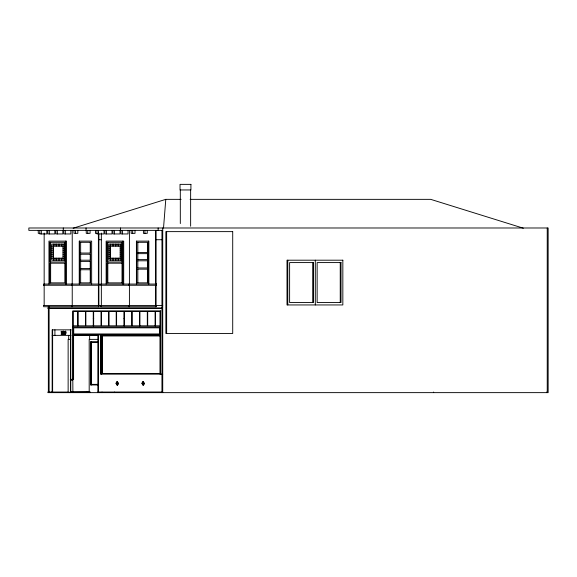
<?xml version="1.0" encoding="UTF-8"?>
<svg xmlns="http://www.w3.org/2000/svg" width="577" height="577" viewBox="0 0 577 577"><rect width="100%" height="100%" fill="white"/><g stroke="black" fill="none" stroke-linecap="round" stroke-linejoin="round"><path stroke-width="0.87" d="M163.522 227.987L165.787 199.353L181.106 199.353M63.982 334.307L64.112 333.434M63.867 333.708L64.278 333.434L64.155 334.307C61.559 335.215 64.328 331.407 62.821 331.703A1.01 0.642 -90 0 1 62.98 331.443A1.067 0.685 -90 0 1 63.282 331.248L63.881 331.342A0.851 0.541 -90 0 1 64.155 331.811L63.326 333.722M64.22 333.434L63.636 333.722M62.705 332.071C64.155 331.061 63.686 333.701 62.843 334.307M115.977 383.388L117.124 381.599L118.494 383.388C117.585 387.477 114.556 382.739 117.355 381.599M117.124 385.176L118.494 383.388M141.906 383.388L143.046 381.599L144.423 383.388C143.507 387.477 140.478 382.739 143.276 381.599M143.046 385.176L144.423 383.388M65.194 334.191L65.28 331.386M61.414 334.184C60.845 330.809 62.33 330.506 62.323 334.307M65.381 334.278L65.836 332.799L65.302 331.277M61.119 331.739L62.114 331.234M61.148 331.818L61.674 331.876L61.321 334.307M73.164 228.203L165.787 199.353M65.288 331.234C64.213 331.652 64.235 334.213 65.425 334.35M190.114 199.353L430.709 199.353L523.332 228.203M162.721 230.374L28.85 230.374L28.85 227.987L548.15 227.987L548.15 392.634L47.891 392.634L47.891 392.043L68.136 392.043M39.9 233.353L38.255 233.353L38.255 230.374M97.095 233.353L95.443 233.353L95.443 230.374M98.876 239.722L101.545 239.722M156.071 239.722L161.957 239.722M80.398 242.304L90.481 242.304L90.481 253.043L80.398 253.043M122.05 242.304L106.911 242.304L106.911 261.994L122.05 261.994M137.578 242.304L147.669 242.304L147.669 252.445L137.578 252.445M51.786 246.105L64.61 246.105M108.974 246.105L121.79 246.105M51.786 248.117L53.387 248.117M63.008 248.117L64.61 248.117M108.974 248.117L110.575 248.117M120.189 248.117L121.79 248.117M51.786 250.137L53.387 250.137M63.008 250.137L64.61 250.137M108.974 250.137L110.575 250.137M120.189 250.137L121.79 250.137M51.786 252.149L53.387 252.149M63.008 252.149L64.61 252.149M108.974 252.149L110.575 252.149M120.189 252.149L121.79 252.149M137.578 253.642L147.669 253.642L147.669 259.607L137.578 259.607M51.786 254.161L53.387 254.161M63.008 254.161L64.61 254.161M108.974 254.161L110.575 254.161M120.189 254.161L121.79 254.161M80.398 254.233L90.481 254.233L90.481 260.198L80.398 260.198M51.786 256.174L53.387 256.174M63.008 256.174L64.61 256.174M108.974 256.174L110.575 256.174M120.189 256.174L121.79 256.174M51.786 258.186L64.61 258.186M108.974 258.186L121.79 258.186M137.578 260.797L147.669 260.797L147.669 267.959L137.578 267.959M80.398 261.395L90.481 261.395L90.481 268.55L80.398 268.55M122.05 263.184L106.911 263.184L106.911 282.867L122.05 282.867M137.578 269.149L147.669 269.149L147.669 282.867L137.578 282.867M80.398 269.748L90.481 269.748L90.481 282.867L80.398 282.867M43.614 285.254L99.258 285.254L99.258 284.064L43.614 284.064L43.701 285.254M43.614 305.536L162.721 305.536M160.817 310.909L72.817 310.909L72.817 379.363M93.265 318.605L93.726 318.605M123.983 318.605L124.444 318.605M72.817 326.907L160.363 326.907M71.223 329.849L52.161 329.849L52.161 392.043M63.809 333.722L63.153 333.722L63.982 331.811A0.851 0.541 -90 0 0 63.708 331.342L63.456 331.248A1.067 0.685 -90 0 0 63.246 331.349A1.01 0.642 -90 0 0 62.994 331.703L62.943 332.1M62.496 334.307L61.148 334.307M52.161 335.367L70.971 335.367M98.501 335.367L73.128 335.367L73.128 379.363M160.507 335.367L100.578 335.367L100.578 374.141L162.721 374.141M160.154 335.965L102.107 335.965L102.107 373.543L160.154 373.543M70.747 339.37L68.136 339.37L68.136 392.634M98.501 339.37L89.19 339.37L89.19 392.634M98.588 341.757L90.712 341.757L90.712 384.953L98.588 384.953M98.415 342.349L91.325 342.349L91.325 384.361L98.415 384.361M90.712 379.363L91.173 379.363M89.99 391.848L70.394 392.043M89.99 392.043L70.228 392.043L70.228 392.634M97.91 392.043L162.418 392.043M62.446 334.227L62.013 334.054L61.999 331.234M65.05 334.191L65.497 333.751L65.114 331.386M143.046 381.599L144.192 383.388M142.137 383.388L143.276 385.176M117.124 381.599L118.271 383.388M116.208 383.388L117.355 385.176M547.234 227.987L547.234 392.634M546.469 392.043L546.469 392.634M433.623 392.043L433.623 392.634M340.242 262.585L340.242 302.557M315.309 260.198L315.309 304.945M312.712 262.585L312.712 302.557M287.779 260.198L287.779 304.945M190.634 189.956L190.634 226.22M180.312 189.956L180.312 223.566M166.638 231.622L166.638 333.484M162.721 227.987L162.721 307.923L47.891 307.923L47.891 308.522L162.721 308.522L162.721 392.634M162.26 307.923L162.26 308.522M161.957 230.374L161.957 307.923M161.957 308.522L161.957 392.634M161.495 307.923L161.495 308.522M160.363 310.909L160.363 374.141M160.053 326.907L160.053 334.884L73.128 334.884L73.128 326.907M160.053 335.367L160.053 374.141M158.134 227.987L158.134 230.374M156.41 305.536L156.41 306.733L100.795 306.733L100.795 305.536M156.071 230.374L156.071 284.064M156.071 285.254L156.071 305.536M155.963 284.064L155.963 285.254M155.711 284.064L155.711 285.254M155.711 305.536L155.711 306.733M155.588 230.374L155.588 284.064M155.588 285.254L155.588 305.536M155.48 311.392L155.48 325.825M155.098 311.392L155.098 325.825M148.837 284.064L148.837 241.114L136.417 241.114L136.417 284.064M148.585 241.114L148.585 284.064M147.423 242.304L147.423 252.445M147.423 253.642L147.423 259.607M147.423 260.797L147.423 267.959M147.423 269.149L147.423 282.867M147.258 230.374L147.258 233.353L143.413 233.353L143.413 230.374M144.921 230.374L144.921 233.353M139.922 311.392L139.922 325.825M139.54 311.392L139.54 325.825M137.831 242.304L137.831 252.445M137.831 253.642L137.831 259.607M137.831 260.797L137.831 267.959M137.831 269.149L137.831 282.867M136.662 241.114L136.662 284.064M135.011 230.374L135.011 233.353L131.167 233.353L131.167 230.374M132.674 230.374L132.674 233.353M129.544 284.064L129.544 285.254M129.544 305.536L129.544 306.733M129.414 230.374L129.414 284.064M129.414 285.254L129.414 305.536M128.959 284.064L128.959 285.254M128.959 305.536L128.959 306.733M128.036 230.374L128.036 233.952L121.004 233.952L121.004 230.374M124.365 311.392L124.365 325.825M123.983 311.392L123.983 325.825M123.702 284.064L123.702 241.114L106.146 241.114L106.146 284.064M122.778 241.114L122.778 284.064M122.526 230.374L122.526 233.952M122.021 242.304L122.021 261.994M122.021 263.184L122.021 282.867M120.47 227.987L120.47 230.374M120.189 244.093L120.189 260.198M120.03 230.374L120.03 233.952L112.998 233.952L112.998 230.374M118.588 244.093L118.588 246.105M118.588 258.186L118.588 260.198M116.987 244.093L116.987 246.105M116.987 258.186L116.987 260.198M115.386 244.093L115.386 246.105M115.386 258.186L115.386 260.198M114.52 230.374L114.52 233.952M114.426 392.043L114.426 392.634M113.777 244.093L113.777 246.105M113.777 258.186L113.777 260.198M112.176 244.093L112.176 246.105M112.176 258.186L112.176 260.198M112.025 230.374L112.025 233.952L104.992 233.952L104.992 230.374M110.575 244.093L110.575 260.198M107.827 242.304L107.827 261.994M107.827 263.184L107.827 282.867M106.514 230.374L106.514 233.952M104.019 230.374L104.019 233.952L96.986 233.952L96.986 230.374M102.338 335.965L102.338 373.543M102.035 392.043L102.035 392.634M101.725 335.367L101.725 374.141M101.35 233.058L101.35 284.064M101.35 285.254L101.35 305.536M101.04 335.367L101.04 374.141M100.888 284.064L100.888 285.254M100.888 305.536L100.888 306.733M99.215 305.536L99.215 306.733L43.614 306.733L43.701 305.536M98.876 233.772L98.876 305.536M98.508 230.374L98.508 233.952M98.516 284.064L98.516 285.254M98.516 305.536L98.516 306.733M98.393 233.058L98.393 284.064M98.393 285.254L98.393 305.536M98.371 335.367L98.371 392.043M97.91 335.367L97.91 392.634M93.647 311.392L93.647 325.825M93.265 311.392L93.265 325.825M91.649 284.064L91.649 241.114L79.237 241.114L79.237 284.064M91.555 342.349L91.555 384.361M91.173 341.757L91.173 384.953M90.942 341.757L90.942 384.953M90.228 242.304L90.228 253.043M90.228 254.233L90.228 260.198M90.228 261.395L90.228 268.55M90.228 269.748L90.228 282.867M90.077 230.374L90.077 233.353L86.233 233.353L86.233 230.374M89.651 335.367L89.651 339.37M89.651 392.043L89.651 392.634M87.747 230.374L87.747 233.353M87.437 392.043L87.437 392.634M86.435 392.043L86.435 392.634M86.038 227.987L86.038 230.374M80.65 242.304L80.65 253.043M80.65 254.233L80.65 260.198M80.65 261.395L80.65 268.55M80.65 269.748L80.65 282.867M79.489 241.114L79.489 284.064M78.09 311.392L78.09 325.825M77.83 230.374L77.83 233.353L73.986 233.353L73.986 230.374M77.707 311.392L77.707 325.825M75.5 230.374L75.5 233.353M73.589 335.367L73.589 379.363L70.365 379.363L70.365 380.171L72.817 380.171L72.897 392.634M72.673 379.363L72.673 380.171M72.363 284.064L72.363 285.254M72.363 305.536L72.363 306.733M72.233 230.374L72.233 284.064M72.233 285.254L72.233 305.536M71.779 284.064L71.779 285.254M71.779 305.536L71.779 306.733M70.848 230.374L70.848 233.952L63.816 233.952L63.816 230.374M70.762 329.849L70.762 379.363M70.762 380.171L70.762 391.848M70.618 379.363L70.618 380.171M70.459 329.849L70.509 391.848M69.139 392.043L69.139 392.634M68.677 335.367L68.677 339.37M66.521 284.064L66.521 241.114L48.958 241.114L48.958 284.064M65.598 241.114L65.598 284.064M65.338 230.374L65.338 233.952M63.282 227.987L63.282 230.374M63.008 244.093L63.008 260.198M62.843 230.374L62.843 233.952L55.81 233.952L55.81 230.374M61.407 244.093L61.407 246.105M61.407 258.186L61.407 260.198M59.799 244.093L59.799 246.105M59.799 258.186L59.799 260.198M58.198 244.093L58.198 246.105M58.198 258.186L58.198 260.198M57.332 230.374L57.332 233.952M56.596 244.093L56.596 246.105M56.596 258.186L56.596 260.198M54.995 244.093L54.995 246.105M54.995 258.186L54.995 260.198M54.916 329.849L54.916 335.367M54.837 230.374L54.837 233.952L47.804 233.952L47.804 230.374M53.387 244.093L53.387 260.198M52.622 329.849L52.622 392.043M51.699 392.043L51.699 392.634M50.639 242.304L50.639 261.994M50.639 263.184L50.639 282.867M49.326 230.374L49.326 233.952M49.11 306.337L49.11 307.923M49.11 308.522L49.11 392.043M48.656 307.923L48.656 308.522M48.353 306.337L48.353 307.923M48.353 308.522L48.353 392.043M46.831 230.374L46.831 233.952L39.799 233.952L39.799 230.374M44.162 233.058L44.162 284.064M44.162 285.254L44.162 305.536M41.32 230.374L41.32 233.952M64.422 332.366C65.432 339.096 67.343 327.686 64.422 332.366M117.124 382.861L117.124 383.914L117.124 382.861M143.046 382.861L143.046 383.914L143.046 382.861M190.915 184.366L180.031 184.366L180.031 189.956L190.915 189.956L190.915 184.366M232.711 231.622L165.88 231.622L165.88 333.484L232.711 333.484L232.711 231.622M64.869 242.304L49.723 242.304L49.723 261.994L64.869 261.994L64.84 242.304M64.61 244.093L51.786 244.093L51.786 260.198L64.61 260.198L64.61 244.093M121.79 244.093L108.974 244.093L108.974 260.198L121.79 260.198L121.79 244.093M342.839 260.198L287.014 260.198L287.014 304.945L342.839 304.945L342.839 260.198M313.47 262.585L289.611 262.585L289.611 302.557L313.47 302.557L313.47 262.585M341 262.585L317.141 262.585L317.141 302.557L341 302.557L341 262.585M64.869 263.184L49.723 263.184L49.723 282.867L64.869 282.867L64.84 263.184M156.454 284.064L100.795 284.064L100.795 285.254L156.454 285.254L156.454 284.064M85.49 311.392L73.128 311.392L73.128 325.825L85.49 325.825L85.49 311.392M101.04 311.392L85.865 311.392L85.865 325.825L101.04 325.825L101.04 311.392M108.627 311.392L101.422 311.392L101.422 325.825L108.627 325.825L108.627 311.392M116.208 311.392L109.01 311.392L109.01 325.825L116.208 325.825L116.208 311.392M131.765 311.392L116.59 311.392L116.59 325.825L131.765 325.825L131.765 311.392M147.315 311.392L132.147 311.392L132.147 325.825L147.315 325.825L147.315 311.392M160.053 311.392L147.698 311.392L147.698 325.825L160.053 325.825L160.053 311.392M159.461 327.83L73.719 327.83L73.719 333.953L159.461 333.953L159.461 327.83"/></g></svg>
